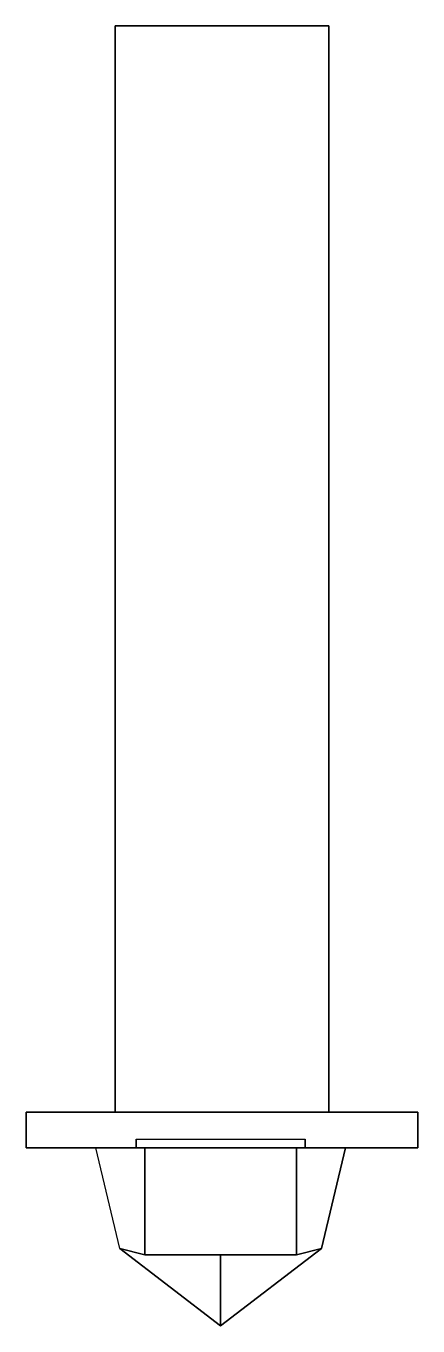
# Model space of a CAD drawing. Header units: millimetres. Extents: x -3241.1 to -3219.1, y -883.7 to -810.7.
import ezdxf

# ---------------------------------------------------------------- set-up
doc = ezdxf.new("R2010")
doc.units = ezdxf.units.MM

msp = doc.modelspace()

# ---------------------------------------------------------------- linework, layer by layer
for points in [[(-3236.135, -810.7, 110.5), (-3236.135, -871.7, 110.5), (-3236.135, -871.7, 27.5), (-3236.135, -810.7, 27.5)], [(-3224.135, -871.7, 110.5), (-3236.135, -871.7, 110.5), (-3236.135, -810.7, 110.5), (-3224.135, -810.7, 110.5)], [(-3224.135, -871.7, 27.5), (-3236.135, -871.7, 27.5), (-3236.135, -810.7, 27.5), (-3224.135, -810.7, 27.5)], [(-3224.135, -810.7, 110.5), (-3236.135, -810.7, 110.5), (-3236.135, -810.7, 27.5), (-3224.135, -810.7, 27.5)], [(-3224.135, -871.7, 110.5), (-3224.135, -810.7, 110.5), (-3224.135, -810.7, 27.5), (-3224.135, -871.7, 27.5)], [(-3241.135, -873.7, 135), (-3241.135, -871.7, 135), (-3241.135, -871.7), (-3241.135, -873.7)], [(-3241.135, -873.7, 135), (-3241.135, -871.7, 135), (-3219.135, -871.7, 135), (-3219.135, -873.7, 135)], [(-3241.135, -871.7), (-3241.135, -873.7), (-3219.135, -873.7), (-3219.135, -871.7)], [(-3219.135, -871.7, 27.5), (-3219.135, -871.7), (-3241.135, -871.7), (-3241.135, -871.7, 27.5)], [(-3236.135, -871.7, 110.5), (-3241.135, -871.7, 110.5), (-3241.135, -871.7, 27.5), (-3236.135, -871.7, 27.5)], [(-3219.135, -871.7, 135), (-3219.135, -871.7, 110.5), (-3241.135, -871.7, 110.5), (-3241.135, -871.7, 135)], [(-3219.135, -871.7, 110.5), (-3224.135, -871.7, 110.5), (-3224.135, -871.7, 27.5), (-3219.135, -871.7, 27.5)], [(-3219.135, -873.7), (-3219.135, -871.7), (-3219.135, -871.7, 135), (-3219.135, -873.7, 135)], [(-3219.135, -873.7), (-3241.135, -873.7), (-3241.135, -873.7, 135), (-3219.135, -873.7, 135)], [(-3234.461, -873.7, 102.05), (-3234.461, -879.7, 102.05), (-3235.868, -879.357, 92.05), (-3237.211, -873.7, 92.05)], [(-3235.868, -879.357, 92.05), (-3237.211, -873.7, 92.05), (-3234.461, -873.7, 82.05), (-3234.461, -879.7, 82.05)], [(-3234.961, -873.7, 52.6), (-3234.961, -873.2, 52.6), (-3234.961, -873.2, 77.6), (-3234.961, -873.7, 77.6)], [(-3234.961, -873.7, 77.6), (-3234.961, -873.2, 77.6), (-3225.461, -873.2, 77.6), (-3225.461, -873.7, 77.6)], [(-3225.461, -873.2, 52.6), (-3225.461, -873.7, 52.6), (-3234.961, -873.7, 52.6), (-3234.961, -873.2, 52.6)], [(-3234.461, -873.7, 82.05), (-3234.461, -879.7, 82.05), (-3234.461, -879.7, 77.6), (-3234.461, -873.7, 77.6)], [(-3225.961, -873.7, 82.05), (-3234.461, -873.7, 82.05), (-3234.461, -873.7, 77.6), (-3225.961, -873.7, 77.6)], [(-3234.461, -873.7, 82.05), (-3225.961, -873.7, 82.05), (-3225.961, -879.7, 82.05), (-3234.461, -879.7, 82.05)], [(-3234.461, -873.7, 77.6), (-3234.461, -879.7, 77.6), (-3225.961, -879.7, 77.6), (-3225.961, -873.7, 77.6)], [(-3234.461, -873.7, 106.5), (-3234.461, -879.7, 106.5), (-3234.461, -879.7, 102.05), (-3234.461, -873.7, 102.05)], [(-3225.961, -873.7, 106.5), (-3234.461, -873.7, 106.5), (-3234.461, -873.7, 102.05), (-3225.961, -873.7, 102.05)], [(-3234.461, -873.7, 106.5), (-3225.961, -873.7, 106.5), (-3225.961, -879.7, 106.5), (-3234.461, -879.7, 106.5)], [(-3234.461, -873.7, 102.05), (-3234.461, -879.7, 102.05), (-3225.961, -879.7, 102.05), (-3225.961, -873.7, 102.05)], [(-3225.961, -879.7, 82.05), (-3225.961, -873.7, 82.05), (-3225.961, -873.7, 77.6), (-3225.961, -879.7, 77.6)], [(-3225.961, -879.7, 106.5), (-3225.961, -873.7, 106.5), (-3225.961, -873.7, 102.05), (-3225.961, -879.7, 102.05)], [(-3225.961, -879.7, 102.05), (-3225.961, -873.7, 102.05), (-3223.211, -873.7, 92.05), (-3224.555, -879.357, 92.05)], [(-3224.555, -879.357, 92.05), (-3223.211, -873.7, 92.05), (-3225.961, -873.7, 82.05), (-3225.961, -879.7, 82.05)], [(-3225.461, -873.2, 77.6), (-3225.461, -873.7, 77.6), (-3225.461, -873.7, 52.6), (-3225.461, -873.2, 52.6)], [(-3234.461, -879.7, 102.05), (-3230.211, -879.7, 102.05), (-3230.211, -883.7, 92.05), (-3235.868, -879.357, 92.05)], [(-3235.868, -879.357, 92.05), (-3230.211, -883.7, 92.05), (-3230.211, -879.7, 82.05), (-3234.461, -879.7, 82.05)], [(-3230.211, -879.7, 102.05), (-3225.961, -879.7, 102.05), (-3224.555, -879.357, 92.05), (-3230.211, -883.7, 92.05)], [(-3230.211, -883.7, 92.05), (-3224.555, -879.357, 92.05), (-3225.961, -879.7, 82.05), (-3230.211, -879.7, 82.05)], [(-3234.461, -879.7, 77.6), (-3225.961, -879.7, 77.6), (-3225.961, -879.7, 82.05), (-3234.461, -879.7, 82.05)], [(-3234.461, -879.7, 102.05), (-3225.961, -879.7, 102.05), (-3225.961, -879.7, 106.5), (-3234.461, -879.7, 106.5)]]:
    msp.add_3dface(points)

doc.saveas('drawing.dxf')
